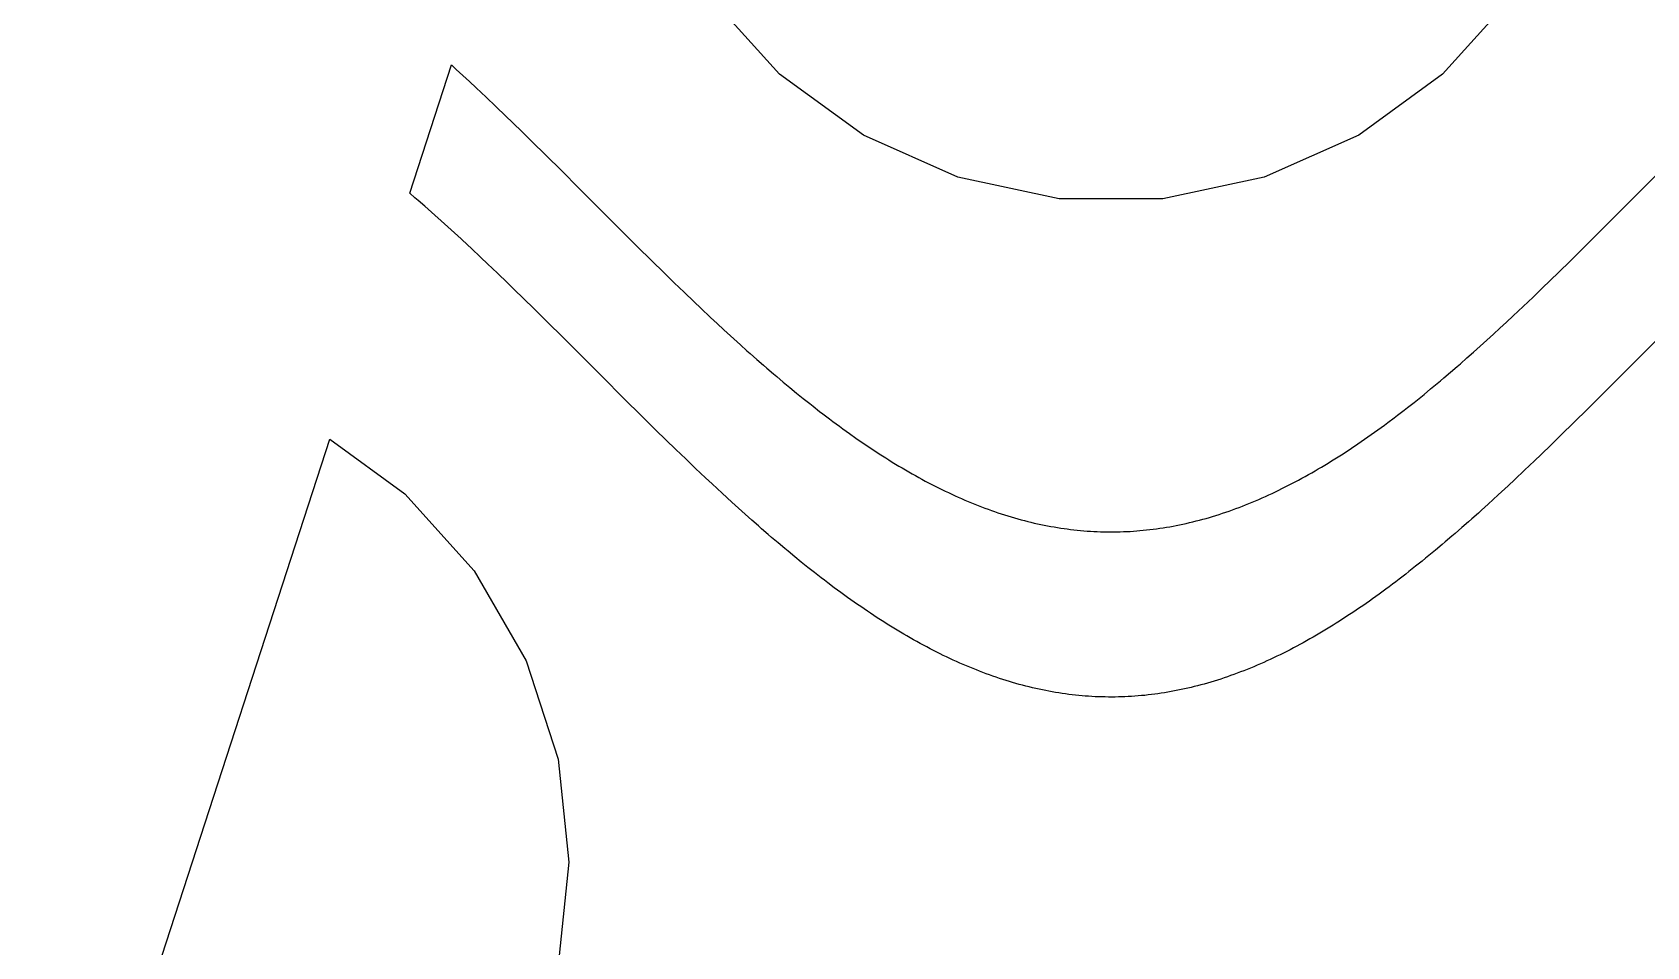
# Model space of a CAD drawing. Header units: metres. Extents: x -75 to 75, y 0 to 231.
# Drawn here: x -47.75 to -23.31, y 51.22 to 65.06 of the extents above; entities that cross this region are included whole.
import ezdxf

# ---------------------------------------------------------------- set-up
doc = ezdxf.new("R2010")
doc.units = ezdxf.units.M

msp = doc.modelspace()

# ---------------------------------------------------------------- linework, layer by layer
for p, q in [((-36.4344, 64.4264), (-37.4835, 65.5917)), ((-25.3483, 65.5917), (-26.3974, 64.4264)), ((-42.0342, 62.6255), (-41.4028, 64.5688)), ((-41.4028, 64.5688), (-41.3283, 64.5007)), ((-41.3283, 64.5007), (-41.2283, 64.4087)), ((-41.2283, 64.4087), (-41.1282, 64.3159)), ((-41.1282, 64.3159), (-41.0282, 64.2223)), ((-35.1659, 63.5049), (-36.4344, 64.4264)), ((-26.3974, 64.4264), (-27.6659, 63.5049)), ((-41.0282, 64.2223), (-40.8782, 64.0808)), ((-40.8782, 64.0808), (-40.7282, 63.9378)), ((-40.7282, 63.9378), (-40.5782, 63.7935)), ((-40.5782, 63.7935), (-40.4782, 63.6967)), ((-40.4782, 63.6967), (-40.3282, 63.5505)), ((-40.3282, 63.5505), (-40.1782, 63.4034)), ((-40.1782, 63.4034), (-39.9783, 63.206)), ((-33.7335, 62.8671), (-35.1659, 63.5049)), ((-27.6659, 63.5049), (-29.0983, 62.8671)), ((-39.9783, 63.206), (-39.7282, 62.9578)), ((-39.7282, 62.9578), (-39.4782, 62.7084)), ((-32.1999, 62.5411), (-33.7335, 62.8671)), ((-29.0983, 62.8671), (-30.6319, 62.5411)), ((-23.8783, 62.1838), (-23.1283, 62.933)), ((-41.9556, 62.5585), (-42.0342, 62.6255)), ((-39.4782, 62.7084), (-38.8283, 62.0589)), ((-41.9057, 62.5154), (-41.9556, 62.5585)), ((-41.8056, 62.4285), (-41.9057, 62.5154)), ((-41.7557, 62.3846), (-41.8056, 62.4285)), ((-41.6557, 62.2963), (-41.7557, 62.3846)), ((-30.6319, 62.5411), (-32.1999, 62.5411)), ((-41.5556, 62.207), (-41.6557, 62.2963)), ((-41.5057, 62.162), (-41.5556, 62.207)), ((-41.4056, 62.0715), (-41.5057, 62.162)), ((-24.2282, 61.8356), (-23.8783, 62.1838)), ((-41.3557, 62.0258), (-41.4056, 62.0715)), ((-41.2556, 61.934), (-41.3557, 62.0258)), ((-41.1556, 61.8414), (-41.2556, 61.934)), ((-41.1057, 61.7948), (-41.1556, 61.8414)), ((-38.8283, 62.0589), (-38.5783, 61.8106)), ((-24.4782, 61.5887), (-24.2282, 61.8356)), ((-40.9557, 61.6541), (-41.1057, 61.7948)), ((-40.8556, 61.5594), (-40.9557, 61.6541)), ((-38.5783, 61.8106), (-38.3782, 61.6131)), ((-38.3782, 61.6131), (-38.1783, 61.417)), ((-40.7056, 61.4162), (-40.8556, 61.5594)), ((-40.5556, 61.2717), (-40.7056, 61.4162)), ((-38.1783, 61.417), (-38.0283, 61.2711)), ((-24.7782, 61.2955), (-24.6282, 61.4417)), ((-24.6282, 61.4417), (-24.4782, 61.5887)), ((-40.4556, 61.1747), (-40.5556, 61.2717)), ((-40.3056, 61.0284), (-40.4556, 61.1747)), ((-38.0283, 61.2711), (-37.8783, 61.1263)), ((-37.8783, 61.1263), (-37.7283, 60.9827)), ((-25.0282, 61.0545), (-24.8782, 61.1987)), ((-24.8782, 61.1987), (-24.7782, 61.2955)), ((-40.1556, 60.8812), (-40.3056, 61.0284)), ((-39.9557, 60.6837), (-40.1556, 60.8812)), ((-37.7283, 60.9827), (-37.6283, 60.8877)), ((-37.6283, 60.8877), (-37.4783, 60.7465)), ((-25.3282, 60.7701), (-25.1782, 60.9116)), ((-25.1782, 60.9116), (-25.0282, 61.0545)), ((-39.7057, 60.4353), (-39.9557, 60.6837)), ((-37.4783, 60.7465), (-37.3782, 60.6532)), ((-37.3782, 60.6532), (-37.2782, 60.5606)), ((-25.5283, 60.5839), (-25.4282, 60.6767)), ((-25.4282, 60.6767), (-25.3282, 60.7701)), ((-39.1057, 59.8358), (-39.7057, 60.4353)), ((-37.2782, 60.5606), (-37.1783, 60.4688)), ((-37.1783, 60.4688), (-37.0782, 60.3779)), ((-37.0782, 60.3779), (-37.0283, 60.3327)), ((-25.8282, 60.3104), (-25.7282, 60.4007)), ((-25.7282, 60.4007), (-25.6283, 60.4919)), ((-25.6283, 60.4919), (-25.5283, 60.5839)), ((-23.0057, 60.555), (-23.4057, 60.1562)), ((-37.0283, 60.3327), (-36.9283, 60.2431)), ((-36.9283, 60.2431), (-36.8783, 60.1985)), ((-36.8783, 60.1985), (-36.7783, 60.1102)), ((-26.1282, 60.0448), (-26.0282, 60.1324)), ((-26.0282, 60.1324), (-25.9283, 60.2209)), ((-25.9283, 60.2209), (-25.8282, 60.3104)), ((-23.4057, 60.1562), (-24.0057, 59.5567)), ((-36.7783, 60.1102), (-36.6782, 60.0229)), ((-36.6782, 60.0229), (-36.6283, 59.9796)), ((-36.6283, 59.9796), (-36.5282, 59.8937)), ((-36.5282, 59.8937), (-36.4783, 59.8512)), ((-26.3783, 59.8302), (-26.2782, 59.9152)), ((-26.2782, 59.9152), (-26.1783, 60.0014)), ((-26.1783, 60.0014), (-26.1282, 60.0448)), ((-38.8057, 59.5364), (-39.1057, 59.8358)), ((-36.4783, 59.8512), (-36.3783, 59.7669)), ((-36.3783, 59.7669), (-36.3283, 59.7252)), ((-36.3283, 59.7252), (-36.2782, 59.6837)), ((-36.2782, 59.6837), (-36.1783, 59.6017)), ((-26.6782, 59.5815), (-26.5782, 59.6632)), ((-26.5782, 59.6632), (-26.4783, 59.7462)), ((-26.4783, 59.7462), (-26.4282, 59.7881)), ((-26.4282, 59.7881), (-26.3783, 59.8302)), ((-38.5056, 59.2387), (-38.8057, 59.5364)), ((-36.1783, 59.6017), (-36.0783, 59.5207)), ((-36.0783, 59.5207), (-35.9782, 59.4411)), ((-35.9782, 59.4411), (-35.9283, 59.4016)), ((-35.9283, 59.4016), (-35.8282, 59.3238)), ((-26.9283, 59.3822), (-26.8282, 59.461)), ((-26.8282, 59.461), (-26.7282, 59.541)), ((-26.7282, 59.541), (-26.6782, 59.5815)), ((-24.0057, 59.5567), (-24.2056, 59.3579)), ((-38.3057, 59.0417), (-38.5056, 59.2387)), ((-35.8282, 59.3238), (-35.7783, 59.2854)), ((-35.7783, 59.2854), (-35.6783, 59.2094)), ((-35.6783, 59.2094), (-35.6283, 59.1719)), ((-35.6283, 59.1719), (-35.5283, 59.0979)), ((-27.2782, 59.1164), (-27.2282, 59.1534)), ((-27.2282, 59.1534), (-27.1282, 59.2284)), ((-27.1282, 59.2284), (-27.0782, 59.2664)), ((-27.0782, 59.2664), (-26.9782, 59.3433)), ((-26.9782, 59.3433), (-26.9283, 59.3822)), ((-24.4057, 59.1602), (-24.6056, 58.9637)), ((-24.2056, 59.3579), (-24.4057, 59.1602)), ((-38.1557, 58.895), (-38.3057, 59.0417)), ((-35.5283, 59.0979), (-35.4782, 59.0614)), ((-35.4782, 59.0614), (-35.4282, 59.0253)), ((-35.4282, 59.0253), (-35.3783, 58.9896)), ((-35.3783, 58.9896), (-35.2782, 58.9191)), ((-35.2782, 58.9191), (-35.2283, 58.8844)), ((-27.5783, 58.9017), (-27.5282, 58.9367)), ((-27.5282, 58.9367), (-27.4783, 58.9719)), ((-27.4783, 58.9719), (-27.3782, 59.0435)), ((-27.3782, 59.0435), (-27.2782, 59.1164)), ((-24.6056, 58.9637), (-24.7556, 58.8174)), ((-47.7477, 45.0411), (-43.2443, 58.9011)), ((-43.2443, 58.9011), (-42.1054, 58.0737)), ((-38.0057, 58.7492), (-38.1557, 58.895)), ((-37.8557, 58.6046), (-38.0057, 58.7492)), ((-35.2283, 58.8844), (-35.1283, 58.816)), ((-35.1283, 58.816), (-35.0783, 58.7823)), ((-35.0783, 58.7823), (-34.9783, 58.7163)), ((-34.9783, 58.7163), (-34.9283, 58.6838)), ((-34.9283, 58.6838), (-34.8782, 58.6517)), ((-27.9782, 58.6359), (-27.9282, 58.6678)), ((-27.9282, 58.6678), (-27.8282, 58.7328)), ((-27.8282, 58.7328), (-27.7782, 58.7658)), ((-27.7782, 58.7658), (-27.6782, 58.8331)), ((-27.6782, 58.8331), (-27.6283, 58.8673)), ((-27.6283, 58.8673), (-27.5783, 58.9017)), ((-24.9056, 58.6723), (-25.0056, 58.5761)), ((-24.7556, 58.8174), (-24.9056, 58.6723)), ((-37.7057, 58.4612), (-37.8557, 58.6046)), ((-37.5557, 58.3192), (-37.7057, 58.4612)), ((-34.8782, 58.6517), (-34.8283, 58.6199)), ((-34.8283, 58.6199), (-34.7782, 58.5886)), ((-34.7782, 58.5886), (-34.7282, 58.5576)), ((-34.7282, 58.5576), (-34.6783, 58.5271)), ((-34.6783, 58.5271), (-34.6282, 58.4969)), ((-34.6282, 58.4969), (-34.5782, 58.4672)), ((-34.5782, 58.4672), (-34.5283, 58.4378)), ((-34.5283, 58.4378), (-34.4782, 58.4088)), ((-28.3782, 58.3946), (-28.3282, 58.4234)), ((-28.3282, 58.4234), (-28.2783, 58.4525)), ((-28.2783, 58.4525), (-28.2282, 58.4821)), ((-28.2282, 58.4821), (-28.1783, 58.512)), ((-28.1783, 58.512), (-28.1283, 58.5424)), ((-28.1283, 58.5424), (-28.0782, 58.5732)), ((-28.0782, 58.5732), (-28.0283, 58.6043)), ((-28.0283, 58.6043), (-27.9782, 58.6359)), ((-25.1556, 58.433), (-25.3056, 58.2913)), ((-25.0056, 58.5761), (-25.1556, 58.433)), ((-37.4557, 58.2253), (-37.5557, 58.3192)), ((-37.3057, 58.0859), (-37.4557, 58.2253)), ((-34.4782, 58.4088), (-34.4283, 58.3803)), ((-34.4283, 58.3803), (-34.3783, 58.3522)), ((-34.3783, 58.3522), (-34.3282, 58.3244)), ((-34.3282, 58.3244), (-34.2783, 58.2972)), ((-34.2783, 58.2972), (-34.2282, 58.2703)), ((-34.2282, 58.2703), (-34.1782, 58.2439)), ((-34.1782, 58.2439), (-34.1283, 58.2178)), ((-34.1283, 58.2178), (-34.0782, 58.1922)), ((-34.0782, 58.1922), (-34.0282, 58.167)), ((-28.8283, 58.1547), (-28.7782, 58.1797)), ((-28.7782, 58.1797), (-28.7283, 58.205)), ((-28.7283, 58.205), (-28.6783, 58.2309)), ((-28.6783, 58.2309), (-28.6282, 58.2571)), ((-28.6282, 58.2571), (-28.5783, 58.2838)), ((-28.5783, 58.2838), (-28.5282, 58.3109)), ((-28.5282, 58.3109), (-28.4782, 58.3384)), ((-28.4782, 58.3384), (-28.4283, 58.3663)), ((-28.4283, 58.3663), (-28.3782, 58.3946)), ((-25.4057, 58.1976), (-25.4556, 58.1511)), ((-25.3056, 58.2913), (-25.4057, 58.1976)), ((-42.1054, 58.0737), (-41.0562, 56.9084)), ((-37.1557, 57.9482), (-37.3057, 58.0859)), ((-37.0557, 57.8574), (-37.1557, 57.9482)), ((-34.0282, 58.167), (-33.9783, 58.1423)), ((-33.9783, 58.1423), (-33.9282, 58.118)), ((-33.9282, 58.118), (-33.8783, 58.0942)), ((-33.8783, 58.0942), (-33.8283, 58.0708)), ((-33.8283, 58.0708), (-33.7782, 58.0477)), ((-33.7782, 58.0477), (-33.7283, 58.0252)), ((-33.7283, 58.0252), (-33.6783, 58.0032)), ((-33.6783, 58.0032), (-33.6282, 57.9815)), ((-33.6282, 57.9815), (-33.5783, 57.9603)), ((-33.5783, 57.9603), (-33.5282, 57.9396)), ((-33.5282, 57.9396), (-33.4782, 57.9193)), ((-29.3783, 57.9094), (-29.3282, 57.9295)), ((-29.3282, 57.9295), (-29.2783, 57.95)), ((-29.2783, 57.95), (-29.2282, 57.971)), ((-29.2282, 57.971), (-29.1782, 57.9923)), ((-29.1782, 57.9923), (-29.1283, 58.0142)), ((-29.1283, 58.0142), (-29.0782, 58.0365)), ((-29.0782, 58.0365), (-29.0282, 58.0593)), ((-29.0282, 58.0593), (-28.9783, 58.0825)), ((-28.9783, 58.0825), (-28.9282, 58.1061)), ((-28.9282, 58.1061), (-28.8783, 58.1302)), ((-28.8783, 58.1302), (-28.8283, 58.1547)), ((-25.5556, 58.0585), (-25.7056, 57.9212)), ((-25.4556, 58.1511), (-25.5556, 58.0585)), ((-36.9556, 57.7676), (-37.0557, 57.8574)), ((-36.8557, 57.6785), (-36.9556, 57.7676)), ((-33.4782, 57.9193), (-33.4283, 57.8995)), ((-33.4283, 57.8995), (-33.3782, 57.8802)), ((-33.3782, 57.8802), (-33.3282, 57.8613)), ((-33.3282, 57.8613), (-33.2783, 57.8428)), ((-33.2783, 57.8428), (-33.2282, 57.8249)), ((-33.2282, 57.8249), (-33.1783, 57.8074)), ((-33.1783, 57.8074), (-33.1283, 57.7904)), ((-33.1283, 57.7904), (-33.0782, 57.7738)), ((-33.0782, 57.7738), (-33.0283, 57.7577)), ((-33.0283, 57.7577), (-32.9782, 57.7421)), ((-32.9782, 57.7421), (-32.9282, 57.727)), ((-32.9282, 57.727), (-32.8783, 57.7123)), ((-32.8783, 57.7123), (-32.8282, 57.6981)), ((-32.8282, 57.6981), (-32.7782, 57.6844)), ((-32.7782, 57.6844), (-32.7283, 57.6712)), ((-30.0783, 57.6778), (-30.0282, 57.6913)), ((-30.0282, 57.6913), (-29.9783, 57.7052)), ((-29.9783, 57.7052), (-29.9283, 57.7197)), ((-29.9283, 57.7197), (-29.8782, 57.7345)), ((-29.8782, 57.7345), (-29.8283, 57.7499)), ((-29.8283, 57.7499), (-29.7782, 57.7657)), ((-29.7782, 57.7657), (-29.7282, 57.7821)), ((-29.7282, 57.7821), (-29.6783, 57.7988)), ((-29.6783, 57.7988), (-29.6282, 57.8161)), ((-29.6282, 57.8161), (-29.5782, 57.8339)), ((-29.5782, 57.8339), (-29.5283, 57.852)), ((-29.5283, 57.852), (-29.4782, 57.8707)), ((-29.4782, 57.8707), (-29.4283, 57.8899)), ((-29.4283, 57.8899), (-29.3783, 57.9094)), ((-25.9557, 57.6965), (-26.0056, 57.6523)), ((-25.8556, 57.7858), (-25.9557, 57.6965)), ((-25.8057, 57.8307), (-25.8556, 57.7858)), ((-25.7056, 57.9212), (-25.8057, 57.8307)), ((-36.7557, 57.5904), (-36.8557, 57.6785)), ((-36.7056, 57.5467), (-36.7557, 57.5904)), ((-36.6057, 57.4601), (-36.7056, 57.5467)), ((-36.5556, 57.4171), (-36.6057, 57.4601)), ((-32.7283, 57.6712), (-32.6782, 57.6585)), ((-32.6782, 57.6585), (-32.6283, 57.6463)), ((-32.6283, 57.6463), (-32.5783, 57.6345)), ((-32.5783, 57.6345), (-32.5282, 57.6232)), ((-32.5282, 57.6232), (-32.4783, 57.6124)), ((-32.4783, 57.6124), (-32.4283, 57.6021)), ((-32.4283, 57.6021), (-32.3782, 57.5923)), ((-32.3782, 57.5923), (-32.3283, 57.583)), ((-32.3283, 57.583), (-32.2782, 57.5742)), ((-32.2782, 57.5742), (-32.2282, 57.5658)), ((-32.2282, 57.5658), (-32.1783, 57.558)), ((-32.1783, 57.558), (-32.1282, 57.5507)), ((-32.1282, 57.5507), (-32.0782, 57.5438)), ((-32.0782, 57.5438), (-32.0283, 57.5374)), ((-32.0283, 57.5374), (-31.9782, 57.5316)), ((-31.9782, 57.5316), (-31.9283, 57.5262)), ((-31.9283, 57.5262), (-31.8783, 57.5214)), ((-31.8783, 57.5214), (-31.8282, 57.5169)), ((-31.8282, 57.5169), (-31.7783, 57.5131)), ((-31.7783, 57.5131), (-31.7282, 57.5097)), ((-31.7282, 57.5097), (-31.6782, 57.5069)), ((-31.6782, 57.5069), (-31.6283, 57.5045)), ((-31.6283, 57.5045), (-31.5782, 57.5026)), ((-31.5782, 57.5026), (-31.5282, 57.5012)), ((-31.5282, 57.5012), (-31.4783, 57.5004)), ((-31.4783, 57.5004), (-31.4282, 57.5)), ((-31.4282, 57.5), (-31.3783, 57.5001)), ((-31.3783, 57.5001), (-31.3283, 57.5008)), ((-31.3283, 57.5008), (-31.2782, 57.5018)), ((-31.2782, 57.5018), (-31.2283, 57.5035)), ((-31.2283, 57.5035), (-31.1783, 57.5056)), ((-31.1783, 57.5056), (-31.1282, 57.5082)), ((-31.1282, 57.5082), (-31.0783, 57.5114)), ((-31.0783, 57.5114), (-31.0282, 57.515)), ((-31.0282, 57.515), (-30.9782, 57.5191)), ((-30.9782, 57.5191), (-30.9283, 57.5237)), ((-30.9283, 57.5237), (-30.8782, 57.5288)), ((-30.8782, 57.5288), (-30.8282, 57.5345)), ((-30.8282, 57.5345), (-30.7783, 57.5406)), ((-30.7783, 57.5406), (-30.7282, 57.5471)), ((-30.7282, 57.5471), (-30.6783, 57.5542)), ((-30.6783, 57.5542), (-30.6283, 57.5619)), ((-30.6283, 57.5619), (-30.5782, 57.57)), ((-30.5782, 57.57), (-30.5283, 57.5785)), ((-30.5283, 57.5785), (-30.4782, 57.5876)), ((-30.4782, 57.5876), (-30.4282, 57.5972)), ((-30.4282, 57.5972), (-30.3783, 57.6073)), ((-30.3783, 57.6073), (-30.3282, 57.6178)), ((-30.3282, 57.6178), (-30.2782, 57.6288)), ((-30.2782, 57.6288), (-30.2283, 57.6403)), ((-30.2283, 57.6403), (-30.1782, 57.6524)), ((-30.1782, 57.6524), (-30.1283, 57.6649)), ((-30.1283, 57.6649), (-30.0783, 57.6778)), ((-26.2057, 57.4776), (-26.2556, 57.4346)), ((-26.1057, 57.5645), (-26.2057, 57.4776)), ((-26.0056, 57.6523), (-26.1057, 57.5645)), ((-36.4557, 57.3321), (-36.5556, 57.4171)), ((-36.3557, 57.248), (-36.4557, 57.3321)), ((-36.3057, 57.2064), (-36.3557, 57.248)), ((-36.2057, 57.124), (-36.3057, 57.2064)), ((-26.5057, 57.2233), (-26.5556, 57.1819)), ((-26.4056, 57.3071), (-26.5057, 57.2233)), ((-26.3557, 57.3493), (-26.4056, 57.3071)), ((-26.2556, 57.4346), (-26.3557, 57.3493)), ((-36.1057, 57.0428), (-36.2057, 57.124)), ((-36.0557, 57.0026), (-36.1057, 57.0428)), ((-36.0056, 56.9627), (-36.0557, 57.0026)), ((-35.9057, 56.8839), (-36.0056, 56.9627)), ((-26.8056, 56.979), (-26.9057, 56.8999)), ((-26.7056, 57.0592), (-26.8056, 56.979)), ((-26.6557, 57.0998), (-26.7056, 57.0592)), ((-26.5556, 57.1819), (-26.6557, 57.0998)), ((-41.0562, 56.9084), (-40.2723, 55.5505)), ((-35.8057, 56.8063), (-35.9057, 56.8839)), ((-35.7557, 56.768), (-35.8057, 56.8063)), ((-35.7056, 56.73), (-35.7557, 56.768)), ((-35.6057, 56.655), (-35.7056, 56.73)), ((-27.1557, 56.7077), (-27.2057, 56.6702)), ((-27.1056, 56.7455), (-27.1557, 56.7077)), ((-27.0557, 56.7836), (-27.1056, 56.7455)), ((-26.9556, 56.8608), (-27.0557, 56.7836)), ((-26.9057, 56.8999), (-26.9556, 56.8608)), ((-35.5556, 56.618), (-35.6057, 56.655)), ((-35.5057, 56.5814), (-35.5556, 56.618)), ((-35.4057, 56.5091), (-35.5057, 56.5814)), ((-35.3557, 56.4735), (-35.4057, 56.5091)), ((-35.3056, 56.4382), (-35.3557, 56.4735)), ((-27.4557, 56.488), (-27.5056, 56.4526)), ((-27.4056, 56.5237), (-27.4557, 56.488)), ((-27.3557, 56.5598), (-27.4056, 56.5237)), ((-27.2556, 56.6331), (-27.3557, 56.5598)), ((-27.2057, 56.6702), (-27.2556, 56.6331)), ((-35.2557, 56.4034), (-35.3056, 56.4382)), ((-35.2057, 56.3688), (-35.2557, 56.4034)), ((-35.1057, 56.3007), (-35.2057, 56.3688)), ((-35.0557, 56.2673), (-35.1057, 56.3007)), ((-35.0056, 56.2342), (-35.0557, 56.2673)), ((-34.9557, 56.2016), (-35.0056, 56.2342)), ((-27.8056, 56.2476), (-27.9057, 56.1823)), ((-27.7557, 56.2809), (-27.8056, 56.2476)), ((-27.7057, 56.3145), (-27.7557, 56.2809)), ((-27.6556, 56.3485), (-27.7057, 56.3145)), ((-27.6057, 56.3828), (-27.6556, 56.3485)), ((-27.5056, 56.4526), (-27.6057, 56.3828)), ((-34.9056, 56.1692), (-34.9557, 56.2016)), ((-34.8557, 56.1372), (-34.9056, 56.1692)), ((-34.8057, 56.1057), (-34.8557, 56.1372)), ((-34.7556, 56.0745), (-34.8057, 56.1057)), ((-34.7057, 56.0438), (-34.7556, 56.0745)), ((-34.6557, 56.0134), (-34.7057, 56.0438)), ((-34.6056, 55.9834), (-34.6557, 56.0134)), ((-34.5557, 55.9538), (-34.6056, 55.9834)), ((-28.2056, 55.9956), (-28.2557, 55.9658)), ((-28.1557, 56.0257), (-28.2056, 55.9956)), ((-28.1057, 56.0563), (-28.1557, 56.0257)), ((-28.0556, 56.0872), (-28.1057, 56.0563)), ((-28.0057, 56.1185), (-28.0556, 56.0872)), ((-27.9556, 56.1502), (-28.0057, 56.1185)), ((-27.9057, 56.1823), (-27.9556, 56.1502)), ((-34.5057, 55.9247), (-34.5557, 55.9538)), ((-34.4556, 55.8959), (-34.5057, 55.9247)), ((-34.4057, 55.8675), (-34.4556, 55.8959)), ((-34.3557, 55.8396), (-34.4057, 55.8675)), ((-34.3056, 55.8121), (-34.3557, 55.8396)), ((-34.2557, 55.785), (-34.3056, 55.8121)), ((-34.2056, 55.7583), (-34.2557, 55.785)), ((-34.1557, 55.732), (-34.2056, 55.7583)), ((-34.1057, 55.7062), (-34.1557, 55.732)), ((-28.6556, 55.7426), (-28.7057, 55.7166)), ((-28.6057, 55.7691), (-28.6556, 55.7426)), ((-28.5557, 55.796), (-28.6057, 55.7691)), ((-28.5056, 55.8232), (-28.5557, 55.796)), ((-28.4557, 55.8509), (-28.5056, 55.8232)), ((-28.4057, 55.8791), (-28.4557, 55.8509)), ((-28.3556, 55.9076), (-28.4057, 55.8791)), ((-28.3057, 55.9365), (-28.3556, 55.9076)), ((-28.2557, 55.9658), (-28.3057, 55.9365)), ((-40.2723, 55.5505), (-39.7878, 54.0594)), ((-34.0556, 55.6808), (-34.1057, 55.7062)), ((-34.0057, 55.6558), (-34.0556, 55.6808)), ((-33.9557, 55.6313), (-34.0057, 55.6558)), ((-33.9056, 55.6071), (-33.9557, 55.6313)), ((-33.8557, 55.5835), (-33.9056, 55.6071)), ((-33.8057, 55.5603), (-33.8557, 55.5835)), ((-33.7556, 55.5375), (-33.8057, 55.5603)), ((-33.7057, 55.5152), (-33.7556, 55.5375)), ((-33.6556, 55.4933), (-33.7057, 55.5152)), ((-33.6057, 55.4719), (-33.6556, 55.4933)), ((-29.1557, 55.5022), (-29.2056, 55.4806)), ((-29.1057, 55.5242), (-29.1557, 55.5022)), ((-29.0556, 55.5467), (-29.1057, 55.5242)), ((-29.0057, 55.5697), (-29.0556, 55.5467)), ((-28.9557, 55.5931), (-29.0057, 55.5697)), ((-28.9056, 55.6169), (-28.9557, 55.5931)), ((-28.8557, 55.6413), (-28.9056, 55.6169)), ((-28.8057, 55.666), (-28.8557, 55.6413)), ((-28.7556, 55.6911), (-28.8057, 55.666)), ((-28.7057, 55.7166), (-28.7556, 55.6911)), ((-33.5557, 55.4509), (-33.6057, 55.4719)), ((-33.5056, 55.4304), (-33.5557, 55.4509)), ((-33.4557, 55.4103), (-33.5056, 55.4304)), ((-33.4057, 55.3907), (-33.4557, 55.4103)), ((-33.3556, 55.3716), (-33.4057, 55.3907)), ((-33.3057, 55.3529), (-33.3556, 55.3716)), ((-33.2557, 55.3346), (-33.3057, 55.3529)), ((-33.2056, 55.3169), (-33.2557, 55.3346)), ((-33.1557, 55.2996), (-33.2056, 55.3169)), ((-33.1057, 55.2828), (-33.1557, 55.2996)), ((-33.0556, 55.2665), (-33.1057, 55.2828)), ((-33.0057, 55.2506), (-33.0556, 55.2665)), ((-32.9556, 55.2352), (-33.0057, 55.2506)), ((-29.8557, 55.2414), (-29.9056, 55.2263)), ((-29.8057, 55.257), (-29.8557, 55.2414)), ((-29.7556, 55.2731), (-29.8057, 55.257)), ((-29.7057, 55.2896), (-29.7556, 55.2731)), ((-29.6557, 55.3066), (-29.7057, 55.2896)), ((-29.6056, 55.3241), (-29.6557, 55.3066)), ((-29.5557, 55.342), (-29.6056, 55.3241)), ((-29.5057, 55.3604), (-29.5557, 55.342)), ((-29.4556, 55.3793), (-29.5057, 55.3604)), ((-29.4057, 55.3986), (-29.4556, 55.3793)), ((-29.3557, 55.4184), (-29.4057, 55.3986)), ((-29.3056, 55.4387), (-29.3557, 55.4184)), ((-29.2557, 55.4594), (-29.3056, 55.4387)), ((-29.2056, 55.4806), (-29.2557, 55.4594)), ((-32.9057, 55.2203), (-32.9556, 55.2352)), ((-32.8557, 55.2058), (-32.9057, 55.2203)), ((-32.8056, 55.1919), (-32.8557, 55.2058)), ((-32.7557, 55.1784), (-32.8056, 55.1919)), ((-32.7057, 55.1654), (-32.7557, 55.1784)), ((-32.6556, 55.1529), (-32.7057, 55.1654)), ((-32.6057, 55.1408), (-32.6556, 55.1529)), ((-32.5557, 55.1293), (-32.6057, 55.1408)), ((-32.5056, 55.1183), (-32.5557, 55.1293)), ((-32.4557, 55.1077), (-32.5056, 55.1183)), ((-32.4056, 55.0976), (-32.4557, 55.1077)), ((-32.3557, 55.088), (-32.4056, 55.0976)), ((-32.3057, 55.079), (-32.3557, 55.088)), ((-32.2556, 55.0703), (-32.3057, 55.079)), ((-32.2057, 55.0622), (-32.2556, 55.0703)), ((-32.1557, 55.0546), (-32.2057, 55.0622)), ((-32.1056, 55.0475), (-32.1557, 55.0546)), ((-32.0557, 55.0408), (-32.1056, 55.0475)), ((-32.0057, 55.0347), (-32.0557, 55.0408)), ((-31.9556, 55.0291), (-32.0057, 55.0347)), ((-31.9057, 55.024), (-31.9556, 55.0291)), ((-31.8557, 55.0193), (-31.9057, 55.024)), ((-31.8056, 55.0152), (-31.8557, 55.0193)), ((-31.7557, 55.0115), (-31.8056, 55.0152)), ((-31.7056, 55.0084), (-31.7557, 55.0115)), ((-31.6557, 55.0057), (-31.7056, 55.0084)), ((-31.6057, 55.0036), (-31.6557, 55.0057)), ((-31.5556, 55.0019), (-31.6057, 55.0036)), ((-31.5057, 55.0008), (-31.5556, 55.0019)), ((-31.4557, 55.0002), (-31.5057, 55.0008)), ((-31.4056, 55), (-31.4557, 55.0002)), ((-31.3557, 55.0003), (-31.4056, 55)), ((-31.3057, 55.0011), (-31.3557, 55.0003)), ((-31.2556, 55.0025), (-31.3057, 55.0011)), ((-31.2057, 55.0043), (-31.2556, 55.0025)), ((-31.1556, 55.0067), (-31.2057, 55.0043)), ((-31.1057, 55.0096), (-31.1556, 55.0067)), ((-31.0557, 55.0129), (-31.1057, 55.0096)), ((-31.0056, 55.0168), (-31.0557, 55.0129)), ((-30.9557, 55.0211), (-31.0056, 55.0168)), ((-30.9057, 55.0259), (-30.9557, 55.0211)), ((-30.8556, 55.0313), (-30.9057, 55.0259)), ((-30.8057, 55.0372), (-30.8556, 55.0313)), ((-30.7557, 55.0435), (-30.8057, 55.0372)), ((-30.7056, 55.0503), (-30.7557, 55.0435)), ((-30.6557, 55.0576), (-30.7056, 55.0503)), ((-30.6057, 55.0655), (-30.6557, 55.0576)), ((-30.5556, 55.0738), (-30.6057, 55.0655)), ((-30.5057, 55.0826), (-30.5556, 55.0738)), ((-30.4556, 55.0919), (-30.5057, 55.0826)), ((-30.4057, 55.1017), (-30.4556, 55.0919)), ((-30.3557, 55.1119), (-30.4057, 55.1017)), ((-30.3056, 55.1227), (-30.3557, 55.1119)), ((-30.2557, 55.134), (-30.3056, 55.1227)), ((-30.2057, 55.1457), (-30.2557, 55.134)), ((-30.1556, 55.1579), (-30.2057, 55.1457)), ((-30.1057, 55.1707), (-30.1556, 55.1579)), ((-30.0557, 55.1839), (-30.1057, 55.1707)), ((-30.0056, 55.1975), (-30.0557, 55.1839)), ((-29.9557, 55.2116), (-30.0056, 55.1975)), ((-29.9056, 55.2263), (-29.9557, 55.2116)), ((-39.7878, 54.0594), (-39.6239, 52.5)), ((-39.6239, 52.5), (-39.7878, 50.9407))]:
    msp.add_line(p, q)

doc.saveas('drawing.dxf')
